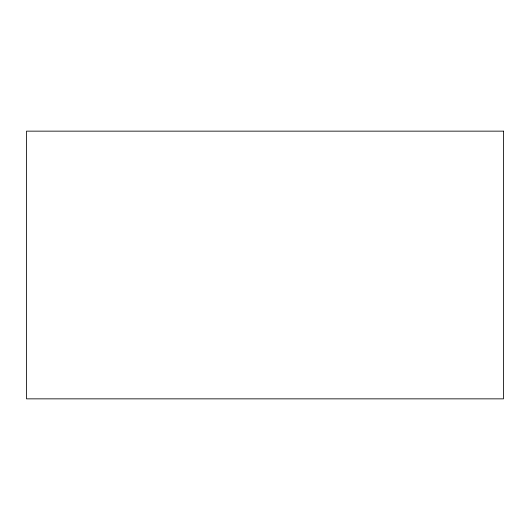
<?xml version="1.0" encoding="UTF-8"?>
<svg xmlns="http://www.w3.org/2000/svg" width="530" height="530" viewBox="0 0 530 530"><rect width="100%" height="100%" fill="white"/><g stroke="black" fill="none" stroke-linecap="round" stroke-linejoin="round"><path stroke-width="0.79" d="M503.5 131.149L26.5 131.149L26.5 398.851L503.5 398.851L503.5 131.149"/></g></svg>
